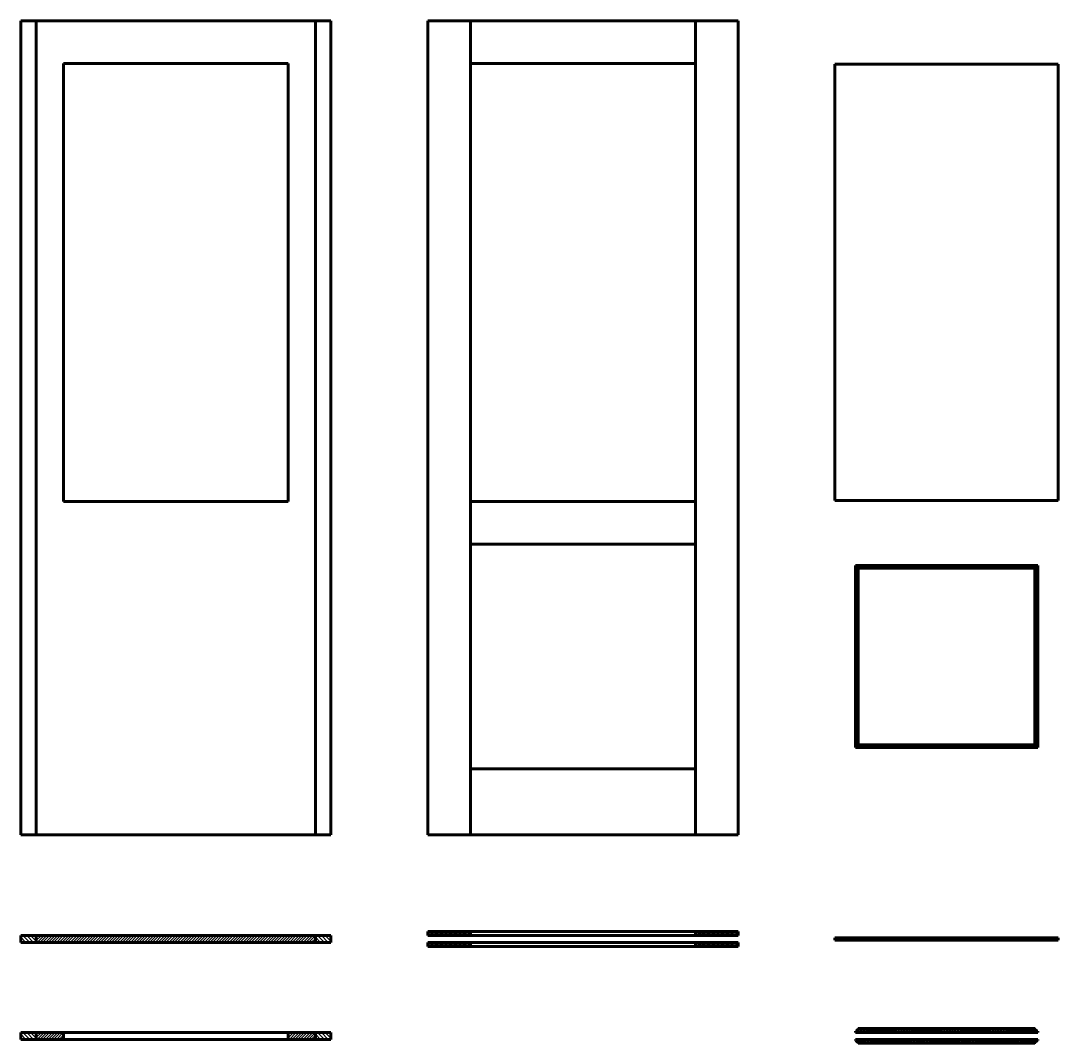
# Model space of a CAD drawing. Header units: inches. Extents: x -4554 to 14101, y -13650 to 2449.
# Drawn here: x 4338 to 7014, y -3738 to -1100 of the extents above; entities that cross this region are included whole.
import ezdxf

# ---------------------------------------------------------------- set-up
doc = ezdxf.new("R2010")
doc.units = ezdxf.units.IN
doc.layers.add('Слой1', color=7, linetype='Continuous')

# ---------------------------------------------------------------- blocks, each defined once
blk = doc.blocks.new('*B249')
at = {"layer": 'Слой1', "linetype": 'Continuous'}
for p, q in [((6094.3, -3460), (6078, -3450.6)), ((6083, -3450), (6100.3, -3460)), ((6106.3, -3460), (6089, -3450)), ((6095, -3450), (6112.3, -3460)), ((6118.3, -3460), (6101, -3450)), ((6107, -3450), (6124.3, -3460)), ((6130.3, -3460), (6113, -3450)), ((6119, -3450), (6136.3, -3460)), ((6142.3, -3460), (6125, -3450)), ((6131, -3450), (6148.3, -3460)), ((6154.3, -3460), (6137, -3450)), ((6143, -3450), (6160.3, -3460)), ((6166.3, -3460), (6149, -3450)), ((6155, -3450), (6172.3, -3460)), ((6178.3, -3460), (6161, -3450)), ((6167, -3450), (6184.3, -3460)), ((6188, -3458.7), (6173, -3450)), ((6179, -3450), (6188, -3455.2)), ((6188, -3451.7), (6185, -3450)), ((6078, -3454), (6088.3, -3460)), ((6082.3, -3460), (6078, -3457.5))]:
    blk.add_line(p, q, dxfattribs=at)
blk = doc.blocks.new('*B250')
at = {"layer": 'Слой1', "linetype": 'Continuous'}
for p, q in [((5404.3, -3460), (5388, -3450.6)), ((5393, -3450), (5410.3, -3460)), ((5416.3, -3460), (5399, -3450)), ((5405, -3450), (5422.3, -3460)), ((5428.3, -3460), (5411, -3450)), ((5417, -3450), (5434.3, -3460)), ((5440.3, -3460), (5423, -3450)), ((5429, -3450), (5446.3, -3460)), ((5452.3, -3460), (5435, -3450)), ((5441, -3450), (5458.3, -3460)), ((5464.3, -3460), (5447, -3450)), ((5453, -3450), (5470.3, -3460)), ((5476.3, -3460), (5459, -3450)), ((5465, -3450), (5482.3, -3460)), ((5488.3, -3460), (5471, -3450)), ((5477, -3450), (5494.3, -3460)), ((5498, -3458.7), (5483, -3450)), ((5489, -3450), (5498, -3455.2)), ((5498, -3451.7), (5495, -3450)), ((5388, -3454), (5398.3, -3460)), ((5392.3, -3460), (5388, -3457.5))]:
    blk.add_line(p, q, dxfattribs=at)
blk = doc.blocks.new('*B251')
at = {"layer": 'Слой1', "linetype": 'Continuous'}
for p, q in [((4378, -3473.2), (4391.2, -3460)), ((4384.1, -3460), (4378, -3466.1)), ((4398.3, -3460), (4380.3, -3478)), ((4387.4, -3478), (4405.4, -3460)), ((4412.4, -3460), (4394.4, -3478)), ((4401.5, -3478), (4419.5, -3460)), ((4426.6, -3460), (4408.6, -3478)), ((4415.6, -3478), (4433.6, -3460)), ((4440.7, -3460), (4422.7, -3478)), ((4429.8, -3478), (4447.8, -3460)), ((4454.9, -3460), (4436.9, -3478)), ((4443.9, -3478), (4461.9, -3460)), ((4469, -3460), (4451, -3478)), ((4458.1, -3478), (4476.1, -3460)), ((4483.1, -3460), (4465.1, -3478)), ((4472.2, -3478), (4490.2, -3460)), ((4497.3, -3460), (4479.3, -3478)), ((4486.4, -3478), (4504.4, -3460)), ((4511.4, -3460), (4493.4, -3478)), ((4500.5, -3478), (4518.5, -3460)), ((4525.6, -3460), (4507.6, -3478)), ((4514.6, -3478), (4532.6, -3460)), ((4539.7, -3460), (4521.7, -3478)), ((4528.8, -3478), (4546.8, -3460)), ((4553.9, -3460), (4535.9, -3478)), ((4542.9, -3478), (4560.9, -3460)), ((4568, -3460), (4550, -3478)), ((4557.1, -3478), (4575.1, -3460)), ((4582.1, -3460), (4564.1, -3478)), ((4571.2, -3478), (4589.2, -3460)), ((4596.3, -3460), (4578.3, -3478)), ((4585.3, -3478), (4603.3, -3460)), ((4610.4, -3460), (4592.4, -3478)), ((4599.5, -3478), (4617.5, -3460)), ((4624.6, -3460), (4606.6, -3478)), ((4613.6, -3478), (4631.6, -3460)), ((4638.7, -3460), (4620.7, -3478)), ((4627.8, -3478), (4645.8, -3460)), ((4652.8, -3460), (4634.8, -3478)), ((4641.9, -3478), (4659.9, -3460)), ((4667, -3460), (4649, -3478)), ((4656.1, -3478), (4674.1, -3460)), ((4681.1, -3460), (4663.1, -3478)), ((4670.2, -3478), (4688.2, -3460)), ((4695.3, -3460), (4677.3, -3478)), ((4684.3, -3478), (4702.3, -3460)), ((4709.4, -3460), (4691.4, -3478)), ((4698.5, -3478), (4716.5, -3460)), ((4723.6, -3460), (4705.6, -3478)), ((4712.6, -3478), (4730.6, -3460)), ((4737.7, -3460), (4719.7, -3478)), ((4726.8, -3478), (4744.8, -3460)), ((4751.8, -3460), (4733.8, -3478)), ((4740.9, -3478), (4758.9, -3460)), ((4766, -3460), (4748, -3478)), ((4755.1, -3478), (4773.1, -3460)), ((4780.1, -3460), (4762.1, -3478)), ((4769.2, -3478), (4787.2, -3460)), ((4794.3, -3460), (4776.3, -3478)), ((4783.3, -3478), (4801.3, -3460)), ((4808.4, -3460), (4790.4, -3478)), ((4797.5, -3478), (4815.5, -3460)), ((4822.6, -3460), (4804.6, -3478)), ((4811.6, -3478), (4829.6, -3460)), ((4836.7, -3460), (4818.7, -3478)), ((4825.8, -3478), (4843.8, -3460)), ((4850.8, -3460), (4832.8, -3478)), ((4839.9, -3478), (4857.9, -3460)), ((4865, -3460), (4847, -3478)), ((4854, -3478), (4872, -3460)), ((4879.1, -3460), (4861.1, -3478)), ((4868.2, -3478), (4886.2, -3460)), ((4893.3, -3460), (4875.3, -3478)), ((4882.3, -3478), (4900.3, -3460)), ((4907.4, -3460), (4889.4, -3478)), ((4896.5, -3478), (4914.5, -3460)), ((4921.5, -3460), (4903.5, -3478)), ((4910.6, -3478), (4928.6, -3460)), ((4935.7, -3460), (4917.7, -3478)), ((4924.8, -3478), (4942.8, -3460)), ((4949.8, -3460), (4931.8, -3478)), ((4938.9, -3478), (4956.9, -3460)), ((4964, -3460), (4946, -3478)), ((4953, -3478), (4971, -3460)), ((4978.1, -3460), (4960.1, -3478)), ((4967.2, -3478), (4985.2, -3460)), ((4992.3, -3460), (4974.3, -3478)), ((4981.3, -3478), (4999.3, -3460)), ((5006.4, -3460), (4988.4, -3478)), ((4995.5, -3478), (5013.5, -3460)), ((5020.5, -3460), (5002.5, -3478)), ((5009.6, -3478), (5027.6, -3460)), ((5034.7, -3460), (5016.7, -3478)), ((5023.8, -3478), (5041.8, -3460)), ((5048.8, -3460), (5030.8, -3478)), ((5037.9, -3478), (5055.9, -3460)), ((5063, -3460), (5045, -3478)), ((5052, -3478), (5070, -3460)), ((5077.1, -3460), (5059.1, -3478)), ((5066.2, -3478), (5084.2, -3460)), ((5091.3, -3460), (5073.3, -3478)), ((5080.3, -3478), (5098, -3460.3)), ((5098, -3467.4), (5087.4, -3478)), ((5094.5, -3478), (5098, -3474.5))]:
    blk.add_line(p, q, dxfattribs=at)
blk = doc.blocks.new('*B252')
at = {"layer": 'Слой1', "linetype": 'Continuous'}
for p, q in [((5111.5, -3478), (5098, -3464.5)), ((5098, -3474.4), (5101.6, -3478)), ((5103.4, -3460), (5121.4, -3478)), ((5131.3, -3478), (5113.3, -3460)), ((5123.2, -3460), (5138, -3474.8)), ((5138, -3464.9), (5133.1, -3460))]:
    blk.add_line(p, q, dxfattribs=at)
blk = doc.blocks.new('*B253')
at = {"layer": 'Слой1', "linetype": 'Continuous'}
for p, q in [((4351.5, -3478), (4338, -3464.5)), ((4338, -3474.4), (4341.6, -3478)), ((4343.4, -3460), (4361.4, -3478)), ((4371.3, -3478), (4353.3, -3460)), ((4363.2, -3460), (4378, -3474.8)), ((4378, -3464.9), (4373.1, -3460))]:
    blk.add_line(p, q, dxfattribs=at)
blk = doc.blocks.new('*B269')
at = {"layer": 'Слой1', "linetype": 'Continuous'}
for p, q in [((5111.5, -3728), (5098, -3714.5)), ((5103.4, -3710), (5121.4, -3728)), ((5131.3, -3728), (5113.3, -3710)), ((5123.2, -3710), (5138, -3724.8)), ((5138, -3714.9), (5133.1, -3710)), ((5098, -3724.4), (5101.6, -3728))]:
    blk.add_line(p, q, dxfattribs=at)
blk = doc.blocks.new('*B270')
at = {"layer": 'Слой1', "linetype": 'Continuous'}
for p, q in [((4351.5, -3728), (4338, -3714.5)), ((4343.4, -3710), (4361.4, -3728)), ((4371.3, -3728), (4353.3, -3710)), ((4363.2, -3710), (4378, -3724.8)), ((4378, -3714.9), (4373.1, -3710)), ((4338, -3724.4), (4341.6, -3728))]:
    blk.add_line(p, q, dxfattribs=at)
blk = doc.blocks.new('*B271')
at = {"layer": 'Слой1', "linetype": 'Continuous'}
for p, q in [((4378, -3723.2), (4391.2, -3710)), ((4384.1, -3710), (4378, -3716.1)), ((4398.3, -3710), (4380.3, -3728)), ((4387.4, -3728), (4405.4, -3710)), ((4412.4, -3710), (4394.4, -3728)), ((4401.5, -3728), (4419.5, -3710)), ((4426.6, -3710), (4408.6, -3728)), ((4415.6, -3728), (4433.6, -3710)), ((4440.7, -3710), (4422.7, -3728)), ((4429.8, -3728), (4447.8, -3710)), ((4448, -3716.9), (4436.9, -3728)), ((5028, -3723.8), (5041.8, -3710)), ((5034.7, -3710), (5028, -3716.7)), ((5048.8, -3710), (5030.8, -3728)), ((5037.9, -3728), (5055.9, -3710)), ((5063, -3710), (5045, -3728)), ((5052, -3728), (5070, -3710)), ((5077.1, -3710), (5059.1, -3728)), ((5066.2, -3728), (5084.2, -3710)), ((5091.3, -3710), (5073.3, -3728)), ((5080.3, -3728), (5098, -3710.3)), ((5098, -3717.4), (5087.4, -3728)), ((4443.9, -3728), (4448, -3723.9)), ((5094.5, -3728), (5098, -3724.5))]:
    blk.add_line(p, q, dxfattribs=at)
blk = doc.blocks.new('*B272')
at = {"layer": 'Слой1', "linetype": 'Continuous'}
for p, q in [((6094.3, -3488), (6078, -3478.6)), ((6083, -3478), (6100.3, -3488)), ((6106.3, -3488), (6089, -3478)), ((6095, -3478), (6112.3, -3488)), ((6118.3, -3488), (6101, -3478)), ((6107, -3478), (6124.3, -3488)), ((6130.3, -3488), (6113, -3478)), ((6119, -3478), (6136.3, -3488)), ((6142.3, -3488), (6125, -3478)), ((6131, -3478), (6148.3, -3488)), ((6154.3, -3488), (6137, -3478)), ((6143, -3478), (6160.3, -3488)), ((6166.3, -3488), (6149, -3478)), ((6155, -3478), (6172.3, -3488)), ((6178.3, -3488), (6161, -3478)), ((6167, -3478), (6184.3, -3488)), ((6188, -3486.7), (6173, -3478)), ((6179, -3478), (6188, -3483.2)), ((6188, -3479.7), (6185, -3478)), ((6078, -3482), (6088.3, -3488)), ((6082.3, -3488), (6078, -3485.5))]:
    blk.add_line(p, q, dxfattribs=at)
blk = doc.blocks.new('*B273')
at = {"layer": 'Слой1', "linetype": 'Continuous'}
for p, q in [((5404.3, -3488), (5388, -3478.6)), ((5393, -3478), (5410.3, -3488)), ((5416.3, -3488), (5399, -3478)), ((5405, -3478), (5422.3, -3488)), ((5428.3, -3488), (5411, -3478)), ((5417, -3478), (5434.3, -3488)), ((5440.3, -3488), (5423, -3478)), ((5429, -3478), (5446.3, -3488)), ((5452.3, -3488), (5435, -3478)), ((5441, -3478), (5458.3, -3488)), ((5464.3, -3488), (5447, -3478)), ((5453, -3478), (5470.3, -3488)), ((5476.3, -3488), (5459, -3478)), ((5465, -3478), (5482.3, -3488)), ((5488.3, -3488), (5471, -3478)), ((5477, -3478), (5494.3, -3488)), ((5498, -3486.7), (5483, -3478)), ((5489, -3478), (5498, -3483.2)), ((5498, -3479.7), (5495, -3478)), ((5388, -3482), (5398.3, -3488)), ((5392.3, -3488), (5388, -3485.5))]:
    blk.add_line(p, q, dxfattribs=at)
blk = doc.blocks.new('*B299')
at = {"layer": 'Слой1', "linetype": 'Continuous'}
for p, q in [((6491.3, -3707), (6493, -3710)), ((6496.5, -3710), (6494.1, -3705.9)), ((6495.9, -3703), (6499.9, -3710)), ((6503.4, -3710), (6498, -3700.7)), ((6501.1, -3700), (6506.9, -3710)), ((6510.3, -3710), (6504.5, -3700)), ((6508, -3700), (6513.8, -3710)), ((6517.2, -3710), (6511.5, -3700)), ((6514.9, -3700), (6520.7, -3710)), ((6524.2, -3710), (6518.4, -3700)), ((6521.9, -3700), (6527.6, -3710)), ((6531.1, -3710), (6525.3, -3700)), ((6528.8, -3700), (6534.6, -3710)), ((6538, -3710), (6532.3, -3700)), ((6535.7, -3700), (6541.5, -3710)), ((6545, -3710), (6539.2, -3700)), ((6542.7, -3700), (6548.4, -3710)), ((6551.9, -3710), (6546.1, -3700)), ((6549.6, -3700), (6555.4, -3710)), ((6558.8, -3710), (6553, -3700)), ((6556.5, -3700), (6562.3, -3710)), ((6565.7, -3710), (6560, -3700)), ((6563.4, -3700), (6569.2, -3710)), ((6572.7, -3710), (6566.9, -3700)), ((6570.4, -3700), (6576.1, -3710)), ((6579.6, -3710), (6573.8, -3700)), ((6577.3, -3700), (6583.1, -3710)), ((6586.5, -3710), (6580.8, -3700)), ((6584.2, -3700), (6590, -3710)), ((6593.5, -3710), (6587.7, -3700)), ((6591.1, -3700), (6596.9, -3710)), ((6600.4, -3710), (6594.6, -3700)), ((6598.1, -3700), (6603.9, -3710)), ((6607.3, -3710), (6601.5, -3700)), ((6605, -3700), (6610.8, -3710)), ((6614.2, -3710), (6608.5, -3700)), ((6611.9, -3700), (6617.7, -3710)), ((6621.2, -3710), (6615.4, -3700)), ((6618.9, -3700), (6624.6, -3710)), ((6628.1, -3710), (6622.3, -3700)), ((6625.8, -3700), (6631.6, -3710)), ((6635, -3710), (6629.3, -3700)), ((6632.7, -3700), (6638.5, -3710)), ((6642, -3710), (6636.2, -3700)), ((6639.6, -3700), (6645.4, -3710)), ((6648.9, -3710), (6643.1, -3700)), ((6646.6, -3700), (6652.3, -3710)), ((6655.8, -3710), (6650, -3700)), ((6653.5, -3700), (6659.3, -3710)), ((6662.7, -3710), (6657, -3700)), ((6660.4, -3700), (6666.2, -3710)), ((6669.7, -3710), (6663.9, -3700)), ((6667.4, -3700), (6673.1, -3710)), ((6676.6, -3710), (6670.8, -3700)), ((6674.3, -3700), (6680.1, -3710)), ((6683.5, -3710), (6677.8, -3700)), ((6681.2, -3700), (6687, -3710)), ((6690.5, -3710), (6684.7, -3700)), ((6688.1, -3700), (6693.9, -3710)), ((6697.4, -3710), (6691.6, -3700)), ((6695.1, -3700), (6700.8, -3710)), ((6704.3, -3710), (6698.5, -3700)), ((6702, -3700), (6707.8, -3710)), ((6711.2, -3710), (6705.5, -3700)), ((6708.9, -3700), (6714.7, -3710)), ((6718.2, -3710), (6712.4, -3700)), ((6715.9, -3700), (6721.6, -3710)), ((6725.1, -3710), (6719.3, -3700)), ((6722.8, -3700), (6728.6, -3710)), ((6732, -3710), (6726.2, -3700)), ((6729.7, -3700), (6735.5, -3710)), ((6739, -3710), (6733.2, -3700)), ((6736.6, -3700), (6742.4, -3710)), ((6745.9, -3710), (6740.1, -3700)), ((6743.6, -3700), (6749.3, -3710)), ((6752.8, -3710), (6747, -3700)), ((6750.5, -3700), (6756.3, -3710)), ((6759.7, -3710), (6754, -3700)), ((6757.4, -3700), (6763.2, -3710)), ((6766.7, -3710), (6760.9, -3700)), ((6764.4, -3700), (6770.1, -3710)), ((6773.6, -3710), (6767.8, -3700)), ((6771.3, -3700), (6777.1, -3710)), ((6780.5, -3710), (6774.7, -3700)), ((6778.2, -3700), (6784, -3710)), ((6787.4, -3710), (6781.7, -3700)), ((6785.1, -3700), (6790.9, -3710)), ((6794.4, -3710), (6788.6, -3700)), ((6792.1, -3700), (6797.8, -3710)), ((6801.3, -3710), (6795.5, -3700)), ((6799, -3700), (6804.8, -3710)), ((6808.2, -3710), (6802.5, -3700)), ((6805.9, -3700), (6811.7, -3710)), ((6815.2, -3710), (6809.4, -3700)), ((6812.9, -3700), (6818.6, -3710)), ((6822.1, -3710), (6816.3, -3700)), ((6819.8, -3700), (6825.6, -3710)), ((6829, -3710), (6823.2, -3700)), ((6826.7, -3700), (6832.5, -3710)), ((6835.9, -3710), (6830.2, -3700)), ((6833.6, -3700), (6839.4, -3710)), ((6842.9, -3710), (6837.1, -3700)), ((6840.6, -3700), (6846.3, -3710)), ((6849.8, -3710), (6844, -3700)), ((6847.5, -3700), (6853.3, -3710)), ((6856.7, -3710), (6851, -3700)), ((6854.4, -3700), (6860.2, -3710)), ((6863.7, -3710), (6857.9, -3700)), ((6861.3, -3700), (6867.1, -3710)), ((6870.6, -3710), (6864.8, -3700)), ((6868.3, -3700), (6874.1, -3710)), ((6877.5, -3710), (6871.7, -3700)), ((6875.2, -3700), (6881, -3710)), ((6884.4, -3710), (6878.7, -3700)), ((6882.1, -3700), (6887.9, -3710)), ((6891.4, -3710), (6885.6, -3700)), ((6889.1, -3700), (6894.8, -3710)), ((6898.3, -3710), (6892.5, -3700)), ((6896, -3700), (6901.8, -3710)), ((6905.2, -3710), (6899.5, -3700)), ((6902.9, -3700), (6908.7, -3710)), ((6912.2, -3710), (6906.4, -3700)), ((6909.8, -3700), (6915.6, -3710)), ((6919.1, -3710), (6913.3, -3700)), ((6916.8, -3700), (6922.5, -3710)), ((6926, -3710), (6920.2, -3700)), ((6923.7, -3700), (6929.5, -3710)), ((6932.9, -3710), (6927.2, -3700)), ((6930.6, -3700), (6936.4, -3710)), ((6939.9, -3710), (6934.1, -3700)), ((6937.6, -3700), (6943.3, -3710)), ((6946.8, -3710), (6941, -3700)), ((6944.5, -3700), (6950.3, -3710)), ((6953.7, -3710), (6948, -3700)), ((6951.4, -3700), (6957.2, -3710)), ((6960.7, -3710), (6958.6, -3706.4))]:
    blk.add_line(p, q, dxfattribs=at)
blk = doc.blocks.new('*B300')
at = {"layer": 'Слой1', "linetype": 'Continuous'}
for p, q in [((6491.3, -3728), (6493.3, -3731.6)), ((6500.5, -3738), (6494.7, -3728)), ((6498.2, -3728), (6504, -3738)), ((6507.4, -3738), (6501.7, -3728)), ((6505.1, -3728), (6510.9, -3738)), ((6514.4, -3738), (6508.6, -3728)), ((6512.1, -3728), (6517.8, -3738)), ((6521.3, -3738), (6515.5, -3728)), ((6519, -3728), (6524.8, -3738)), ((6528.2, -3738), (6522.4, -3728)), ((6525.9, -3728), (6531.7, -3738)), ((6535.1, -3738), (6529.4, -3728)), ((6532.8, -3728), (6538.6, -3738)), ((6542.1, -3738), (6536.3, -3728)), ((6539.8, -3728), (6545.5, -3738)), ((6549, -3738), (6543.2, -3728)), ((6546.7, -3728), (6552.5, -3738)), ((6555.9, -3738), (6550.2, -3728)), ((6553.6, -3728), (6559.4, -3738)), ((6562.9, -3738), (6557.1, -3728)), ((6560.5, -3728), (6566.3, -3738)), ((6569.8, -3738), (6564, -3728)), ((6567.5, -3728), (6573.3, -3738)), ((6576.7, -3738), (6570.9, -3728)), ((6574.4, -3728), (6580.2, -3738)), ((6583.6, -3738), (6577.9, -3728)), ((6581.3, -3728), (6587.1, -3738)), ((6590.6, -3738), (6584.8, -3728)), ((6588.3, -3728), (6594, -3738)), ((6597.5, -3738), (6591.7, -3728)), ((6595.2, -3728), (6601, -3738)), ((6604.4, -3738), (6598.7, -3728)), ((6602.1, -3728), (6607.9, -3738)), ((6611.4, -3738), (6605.6, -3728)), ((6609, -3728), (6614.8, -3738)), ((6618.3, -3738), (6612.5, -3728)), ((6616, -3728), (6621.7, -3738)), ((6625.2, -3738), (6619.4, -3728)), ((6622.9, -3728), (6628.7, -3738)), ((6632.1, -3738), (6626.4, -3728)), ((6629.8, -3728), (6635.6, -3738)), ((6639.1, -3738), (6633.3, -3728)), ((6636.8, -3728), (6642.5, -3738)), ((6646, -3738), (6640.2, -3728)), ((6643.7, -3728), (6649.5, -3738)), ((6652.9, -3738), (6647.2, -3728)), ((6650.6, -3728), (6656.4, -3738)), ((6659.9, -3738), (6654.1, -3728)), ((6657.5, -3728), (6663.3, -3738)), ((6666.8, -3738), (6661, -3728)), ((6664.5, -3728), (6670.2, -3738)), ((6673.7, -3738), (6667.9, -3728)), ((6671.4, -3728), (6677.2, -3738)), ((6680.6, -3738), (6674.9, -3728)), ((6678.3, -3728), (6684.1, -3738)), ((6687.6, -3738), (6681.8, -3728)), ((6685.3, -3728), (6691, -3738)), ((6694.5, -3738), (6688.7, -3728)), ((6692.2, -3728), (6698, -3738)), ((6701.4, -3738), (6695.6, -3728)), ((6699.1, -3728), (6704.9, -3738)), ((6708.4, -3738), (6702.6, -3728)), ((6706, -3728), (6711.8, -3738)), ((6715.3, -3738), (6709.5, -3728)), ((6713, -3728), (6718.7, -3738)), ((6722.2, -3738), (6716.4, -3728)), ((6719.9, -3728), (6725.7, -3738)), ((6729.1, -3738), (6723.4, -3728)), ((6726.8, -3728), (6732.6, -3738)), ((6736.1, -3738), (6730.3, -3728)), ((6733.8, -3728), (6739.5, -3738)), ((6743, -3738), (6737.2, -3728)), ((6740.7, -3728), (6746.5, -3738)), ((6749.9, -3738), (6744.1, -3728)), ((6747.6, -3728), (6753.4, -3738)), ((6756.8, -3738), (6751.1, -3728)), ((6754.5, -3728), (6760.3, -3738)), ((6763.8, -3738), (6758, -3728)), ((6761.5, -3728), (6767.2, -3738)), ((6770.7, -3738), (6764.9, -3728)), ((6768.4, -3728), (6774.2, -3738)), ((6777.6, -3738), (6771.9, -3728)), ((6775.3, -3728), (6781.1, -3738)), ((6784.6, -3738), (6778.8, -3728)), ((6782.3, -3728), (6788, -3738)), ((6791.5, -3738), (6785.7, -3728)), ((6789.2, -3728), (6795, -3738)), ((6798.4, -3738), (6792.6, -3728)), ((6796.1, -3728), (6801.9, -3738)), ((6805.3, -3738), (6799.6, -3728)), ((6803, -3728), (6808.8, -3738)), ((6812.3, -3738), (6806.5, -3728)), ((6810, -3728), (6815.7, -3738)), ((6819.2, -3738), (6813.4, -3728)), ((6816.9, -3728), (6822.7, -3738)), ((6826.1, -3738), (6820.4, -3728)), ((6823.8, -3728), (6829.6, -3738)), ((6833.1, -3738), (6827.3, -3728)), ((6830.7, -3728), (6836.5, -3738)), ((6840, -3738), (6834.2, -3728)), ((6837.7, -3728), (6843.5, -3738)), ((6846.9, -3738), (6841.1, -3728)), ((6844.6, -3728), (6850.4, -3738)), ((6853.8, -3738), (6848.1, -3728)), ((6851.5, -3728), (6857.3, -3738)), ((6860.8, -3738), (6855, -3728)), ((6858.5, -3728), (6864.2, -3738)), ((6867.7, -3738), (6861.9, -3728)), ((6865.4, -3728), (6871.2, -3738)), ((6874.6, -3738), (6868.9, -3728)), ((6872.3, -3728), (6878.1, -3738)), ((6881.6, -3738), (6875.8, -3728)), ((6879.2, -3728), (6885, -3738)), ((6888.5, -3738), (6882.7, -3728)), ((6886.2, -3728), (6891.9, -3738)), ((6895.4, -3738), (6889.6, -3728)), ((6893.1, -3728), (6898.9, -3738)), ((6902.3, -3738), (6896.6, -3728)), ((6900, -3728), (6905.8, -3738)), ((6909.3, -3738), (6903.5, -3728)), ((6907, -3728), (6912.7, -3738)), ((6916.2, -3738), (6910.4, -3728)), ((6913.9, -3728), (6919.7, -3738)), ((6923.1, -3738), (6917.4, -3728)), ((6920.8, -3728), (6926.6, -3738)), ((6930.1, -3738), (6924.3, -3728)), ((6927.7, -3728), (6933.5, -3738)), ((6937, -3738), (6931.2, -3728)), ((6934.7, -3728), (6940.4, -3738)), ((6943.9, -3738), (6938.1, -3728)), ((6941.6, -3728), (6947.4, -3738)), ((6950.8, -3738), (6945.1, -3728)), ((6948.5, -3728), (6954, -3737.4)), ((6956.1, -3735.1), (6952, -3728)), ((6955.5, -3728), (6957.8, -3732.1)), ((6960.7, -3731), (6958.9, -3728))]:
    blk.add_line(p, q, dxfattribs=at)
blk = doc.blocks.new('*B303')
at = {"layer": 'Слой1', "linetype": 'Continuous'}
for p, q in [((6445.1, -3466), (6441.6, -3469.5)), ((6443.7, -3466), (6441.6, -3468.1)), ((6445.1, -3467.4), (6443, -3469.5)), ((6443.4, -3472), (6446.9, -3468.5)), ((6443.4, -3470.6), (6445.5, -3468.5)), ((6444.8, -3472), (6446.9, -3469.9)), ((6453.6, -3466), (6450.1, -3469.5)), ((6452.2, -3466), (6450.1, -3468.1)), ((6453.6, -3467.4), (6451.5, -3469.5)), ((6451.9, -3472), (6455.4, -3468.5)), ((6451.9, -3470.6), (6454, -3468.5)), ((6453.3, -3472), (6455.4, -3469.9)), ((6462.1, -3466), (6458.6, -3469.5)), ((6460.7, -3466), (6458.6, -3468.1)), ((6462.1, -3467.4), (6460, -3469.5)), ((6460.3, -3472), (6463.9, -3468.5)), ((6460.3, -3470.6), (6462.5, -3468.5)), ((6461.7, -3472), (6463.9, -3469.9)), ((6470.6, -3466), (6467, -3469.5)), ((6469.2, -3466), (6467, -3468.1)), ((6470.6, -3467.4), (6468.5, -3469.5)), ((6468.8, -3472), (6472.4, -3468.5)), ((6468.8, -3470.6), (6470.9, -3468.5)), ((6470.2, -3472), (6472.4, -3469.9)), ((6479.1, -3466), (6475.5, -3469.5)), ((6477.6, -3466), (6475.5, -3468.1)), ((6479.1, -3467.4), (6476.9, -3469.5)), ((6477.3, -3472), (6480.8, -3468.5)), ((6477.3, -3470.6), (6479.4, -3468.5)), ((6478.7, -3472), (6480.8, -3469.9)), ((6487.5, -3466), (6484, -3469.5)), ((6486.1, -3466), (6484, -3468.1)), ((6487.5, -3467.4), (6485.4, -3469.5)), ((6485.8, -3472), (6489.3, -3468.5)), ((6485.8, -3470.6), (6487.9, -3468.5)), ((6487.2, -3472), (6489.3, -3469.9)), ((6496, -3466), (6492.5, -3469.5)), ((6494.6, -3466), (6492.5, -3468.1)), ((6496, -3467.4), (6493.9, -3469.5)), ((6494.3, -3472), (6497.8, -3468.5)), ((6494.3, -3470.6), (6496.4, -3468.5)), ((6495.7, -3472), (6497.8, -3469.9)), ((6504.5, -3466), (6501, -3469.5)), ((6503.1, -3466), (6501, -3468.1)), ((6504.5, -3467.4), (6502.4, -3469.5)), ((6502.8, -3472), (6506.3, -3468.5)), ((6502.8, -3470.6), (6504.9, -3468.5)), ((6504.2, -3472), (6506.3, -3469.9)), ((6513, -3466), (6509.5, -3469.5)), ((6511.6, -3466), (6509.5, -3468.1)), ((6513, -3467.4), (6510.9, -3469.5)), ((6511.2, -3472), (6514.8, -3468.5)), ((6511.2, -3470.6), (6513.4, -3468.5)), ((6512.7, -3472), (6514.8, -3469.9)), ((6521.5, -3466), (6518, -3469.5)), ((6520.1, -3466), (6518, -3468.1)), ((6521.5, -3467.4), (6519.4, -3469.5)), ((6519.7, -3472), (6523.3, -3468.5)), ((6519.7, -3470.6), (6521.9, -3468.5)), ((6521.1, -3472), (6523.3, -3469.9)), ((6530, -3466), (6526.4, -3469.5)), ((6528.6, -3466), (6526.4, -3468.1)), ((6530, -3467.4), (6527.9, -3469.5)), ((6528.2, -3472), (6531.8, -3468.5)), ((6528.2, -3470.6), (6530.3, -3468.5)), ((6529.6, -3472), (6531.8, -3469.9)), ((6538.5, -3466), (6534.9, -3469.5)), ((6537, -3466), (6534.9, -3468.1)), ((6538.5, -3467.4), (6536.3, -3469.5)), ((6536.7, -3472), (6540.2, -3468.5)), ((6536.7, -3470.6), (6538.8, -3468.5)), ((6538.1, -3472), (6540.2, -3469.9)), ((6546.9, -3466), (6543.4, -3469.5)), ((6545.5, -3466), (6543.4, -3468.1)), ((6546.9, -3467.4), (6544.8, -3469.5)), ((6545.2, -3472), (6548.7, -3468.5)), ((6545.2, -3470.6), (6547.3, -3468.5)), ((6546.6, -3472), (6548.7, -3469.9)), ((6555.4, -3466), (6551.9, -3469.5)), ((6554, -3466), (6551.9, -3468.1)), ((6555.4, -3467.4), (6553.3, -3469.5)), ((6553.7, -3472), (6557.2, -3468.5)), ((6553.7, -3470.6), (6555.8, -3468.5)), ((6555.1, -3472), (6557.2, -3469.9)), ((6563.9, -3466), (6560.4, -3469.5)), ((6562.5, -3466), (6560.4, -3468.1)), ((6563.9, -3467.4), (6561.8, -3469.5)), ((6562.2, -3472), (6565.7, -3468.5)), ((6562.2, -3470.6), (6564.3, -3468.5)), ((6563.6, -3472), (6565.7, -3469.9)), ((6572.4, -3466), (6568.9, -3469.5)), ((6571, -3466), (6568.9, -3468.1)), ((6572.4, -3467.4), (6570.3, -3469.5)), ((6570.6, -3472), (6574.2, -3468.5)), ((6570.6, -3470.6), (6572.8, -3468.5)), ((6572.1, -3472), (6574.2, -3469.9)), ((6580.9, -3466), (6577.4, -3469.5)), ((6579.5, -3466), (6577.4, -3468.1)), ((6580.9, -3467.4), (6578.8, -3469.5)), ((6579.1, -3472), (6582.7, -3468.5)), ((6579.1, -3470.6), (6581.3, -3468.5)), ((6580.5, -3472), (6582.7, -3469.9)), ((6589.4, -3466), (6585.8, -3469.5)), ((6588, -3466), (6585.8, -3468.1)), ((6589.4, -3467.4), (6587.3, -3469.5)), ((6587.6, -3472), (6591.2, -3468.5)), ((6587.6, -3470.6), (6589.7, -3468.5)), ((6589, -3472), (6591.2, -3469.9)), ((6597.9, -3466), (6594.3, -3469.5)), ((6596.4, -3466), (6594.3, -3468.1)), ((6597.9, -3467.4), (6595.7, -3469.5)), ((6596.1, -3472), (6599.6, -3468.5)), ((6596.1, -3470.6), (6598.2, -3468.5)), ((6597.5, -3472), (6599.6, -3469.9)), ((6606.3, -3466), (6602.8, -3469.5)), ((6604.9, -3466), (6602.8, -3468.1)), ((6606.3, -3467.4), (6604.2, -3469.5)), ((6604.6, -3472), (6608.1, -3468.5)), ((6604.6, -3470.6), (6606.7, -3468.5)), ((6606, -3472), (6608.1, -3469.9)), ((6614.8, -3466), (6611.3, -3469.5)), ((6613.4, -3466), (6611.3, -3468.1)), ((6614.8, -3467.4), (6612.7, -3469.5)), ((6613.1, -3472), (6616.6, -3468.5)), ((6613.1, -3470.6), (6615.2, -3468.5)), ((6614.5, -3472), (6616.6, -3469.9)), ((6623.3, -3466), (6619.8, -3469.5)), ((6621.9, -3466), (6619.8, -3468.1)), ((6623.3, -3467.4), (6621.2, -3469.5)), ((6621.6, -3472), (6625.1, -3468.5)), ((6621.6, -3470.6), (6623.7, -3468.5)), ((6623, -3472), (6625.1, -3469.9)), ((6631.8, -3466), (6628.3, -3469.5)), ((6630.4, -3466), (6628.3, -3468.1)), ((6631.8, -3467.4), (6629.7, -3469.5)), ((6630, -3472), (6633.6, -3468.5)), ((6630, -3470.6), (6632.2, -3468.5)), ((6631.5, -3472), (6633.6, -3469.9)), ((6640.3, -3466), (6636.7, -3469.5)), ((6638.9, -3466), (6636.7, -3468.1)), ((6640.3, -3467.4), (6638.2, -3469.5)), ((6638.5, -3472), (6642.1, -3468.5)), ((6638.5, -3470.6), (6640.6, -3468.5)), ((6639.9, -3472), (6642.1, -3469.9)), ((6648.8, -3466), (6645.2, -3469.5)), ((6647.4, -3466), (6645.2, -3468.1)), ((6648.8, -3467.4), (6646.6, -3469.5)), ((6647, -3472), (6650.5, -3468.5)), ((6647, -3470.6), (6649.1, -3468.5)), ((6648.4, -3472), (6650.5, -3469.9)), ((6657.3, -3466), (6653.7, -3469.5)), ((6655.8, -3466), (6653.7, -3468.1)), ((6657.3, -3467.4), (6655.1, -3469.5)), ((6655.5, -3472), (6659, -3468.5)), ((6655.5, -3470.6), (6657.6, -3468.5)), ((6656.9, -3472), (6659, -3469.9)), ((6665.7, -3466), (6662.2, -3469.5)), ((6664.3, -3466), (6662.2, -3468.1)), ((6665.7, -3467.4), (6663.6, -3469.5)), ((6664, -3472), (6667.5, -3468.5)), ((6664, -3470.6), (6666.1, -3468.5)), ((6665.4, -3472), (6667.5, -3469.9)), ((6674.2, -3466), (6670.7, -3469.5)), ((6672.8, -3466), (6670.7, -3468.1)), ((6674.2, -3467.4), (6672.1, -3469.5)), ((6672.5, -3472), (6676, -3468.5)), ((6672.5, -3470.6), (6674.6, -3468.5)), ((6673.9, -3472), (6676, -3469.9)), ((6682.7, -3466), (6679.2, -3469.5)), ((6681.3, -3466), (6679.2, -3468.1)), ((6682.7, -3467.4), (6680.6, -3469.5)), ((6681, -3472), (6684.5, -3468.5)), ((6681, -3470.6), (6683.1, -3468.5)), ((6682.4, -3472), (6684.5, -3469.9)), ((6691.2, -3466), (6687.7, -3469.5)), ((6689.8, -3466), (6687.7, -3468.1)), ((6691.2, -3467.4), (6689.1, -3469.5)), ((6689.4, -3472), (6693, -3468.5)), ((6689.4, -3470.6), (6691.6, -3468.5)), ((6690.9, -3472), (6693, -3469.9)), ((6699.7, -3466), (6696.1, -3469.5)), ((6698.3, -3466), (6696.1, -3468.1)), ((6699.7, -3467.4), (6697.6, -3469.5)), ((6697.9, -3472), (6701.5, -3468.5)), ((6697.9, -3470.6), (6700, -3468.5)), ((6699.3, -3472), (6701.5, -3469.9)), ((6708.2, -3466), (6704.6, -3469.5)), ((6706.8, -3466), (6704.6, -3468.1)), ((6708.2, -3467.4), (6706, -3469.5)), ((6706.4, -3472), (6709.9, -3468.5)), ((6706.4, -3470.6), (6708.5, -3468.5)), ((6707.8, -3472), (6709.9, -3469.9)), ((6716.7, -3466), (6713.1, -3469.5)), ((6715.2, -3466), (6713.1, -3468.1)), ((6716.7, -3467.4), (6714.5, -3469.5)), ((6714.9, -3472), (6718.4, -3468.5)), ((6714.9, -3470.6), (6717, -3468.5)), ((6716.3, -3472), (6718.4, -3469.9)), ((6725.1, -3466), (6721.6, -3469.5)), ((6723.7, -3466), (6721.6, -3468.1)), ((6725.1, -3467.4), (6723, -3469.5)), ((6723.4, -3472), (6726.9, -3468.5)), ((6723.4, -3470.6), (6725.5, -3468.5)), ((6724.8, -3472), (6726.9, -3469.9)), ((6733.6, -3466), (6730.1, -3469.5)), ((6732.2, -3466), (6730.1, -3468.1)), ((6733.6, -3467.4), (6731.5, -3469.5)), ((6731.9, -3472), (6735.4, -3468.5)), ((6731.9, -3470.6), (6734, -3468.5)), ((6733.3, -3472), (6735.4, -3469.9)), ((6742.1, -3466), (6738.6, -3469.5)), ((6740.7, -3466), (6738.6, -3468.1)), ((6742.1, -3467.4), (6740, -3469.5)), ((6740.3, -3472), (6743.9, -3468.5)), ((6740.3, -3470.6), (6742.5, -3468.5)), ((6741.8, -3472), (6743.9, -3469.9)), ((6750.6, -3466), (6747.1, -3469.5)), ((6749.2, -3466), (6747.1, -3468.1)), ((6750.6, -3467.4), (6748.5, -3469.5)), ((6748.8, -3472), (6752.4, -3468.5)), ((6748.8, -3470.6), (6751, -3468.5)), ((6750.2, -3472), (6752.4, -3469.9)), ((6759.1, -3466), (6755.5, -3469.5)), ((6757.7, -3466), (6755.5, -3468.1)), ((6759.1, -3467.4), (6757, -3469.5)), ((6757.3, -3472), (6760.9, -3468.5)), ((6757.3, -3470.6), (6759.4, -3468.5)), ((6758.7, -3472), (6760.9, -3469.9)), ((6767.6, -3466), (6764, -3469.5)), ((6766.1, -3466), (6764, -3468.1)), ((6767.6, -3467.4), (6765.4, -3469.5)), ((6765.8, -3472), (6769.3, -3468.5)), ((6765.8, -3470.6), (6767.9, -3468.5)), ((6767.2, -3472), (6769.3, -3469.9)), ((6776, -3466), (6772.5, -3469.5)), ((6774.6, -3466), (6772.5, -3468.1)), ((6776, -3467.4), (6773.9, -3469.5)), ((6774.3, -3472), (6777.8, -3468.5)), ((6774.3, -3470.6), (6776.4, -3468.5)), ((6775.7, -3472), (6777.8, -3469.9)), ((6784.5, -3466), (6781, -3469.5)), ((6783.1, -3466), (6781, -3468.1)), ((6784.5, -3467.4), (6782.4, -3469.5)), ((6782.8, -3472), (6786.3, -3468.5)), ((6782.8, -3470.6), (6784.9, -3468.5)), ((6784.2, -3472), (6786.3, -3469.9)), ((6793, -3466), (6789.5, -3469.5)), ((6791.6, -3466), (6789.5, -3468.1)), ((6793, -3467.4), (6790.9, -3469.5)), ((6791.3, -3472), (6794.8, -3468.5)), ((6791.3, -3470.6), (6793.4, -3468.5)), ((6792.7, -3472), (6794.8, -3469.9)), ((6801.5, -3466), (6798, -3469.5)), ((6800.1, -3466), (6798, -3468.1)), ((6801.5, -3467.4), (6799.4, -3469.5)), ((6799.7, -3472), (6803.3, -3468.5)), ((6799.7, -3470.6), (6801.9, -3468.5)), ((6801.2, -3472), (6803.3, -3469.9)), ((6810, -3466), (6806.5, -3469.5)), ((6808.6, -3466), (6806.5, -3468.1)), ((6810, -3467.4), (6807.9, -3469.5)), ((6808.2, -3472), (6811.8, -3468.5)), ((6808.2, -3470.6), (6810.4, -3468.5)), ((6809.6, -3472), (6811.8, -3469.9)), ((6818.5, -3466), (6814.9, -3469.5)), ((6817.1, -3466), (6814.9, -3468.1)), ((6818.5, -3467.4), (6816.4, -3469.5)), ((6816.7, -3472), (6820.3, -3468.5)), ((6816.7, -3470.6), (6818.8, -3468.5)), ((6818.1, -3472), (6820.3, -3469.9)), ((6827, -3466), (6823.4, -3469.5)), ((6825.5, -3466), (6823.4, -3468.1)), ((6827, -3467.4), (6824.8, -3469.5)), ((6825.2, -3472), (6828.7, -3468.5)), ((6825.2, -3470.6), (6827.3, -3468.5)), ((6826.6, -3472), (6828.7, -3469.9)), ((6835.4, -3466), (6831.9, -3469.5)), ((6834, -3466), (6831.9, -3468.1)), ((6835.4, -3467.4), (6833.3, -3469.5)), ((6833.7, -3472), (6837.2, -3468.5)), ((6833.7, -3470.6), (6835.8, -3468.5)), ((6835.1, -3472), (6837.2, -3469.9)), ((6843.9, -3466), (6840.4, -3469.5)), ((6842.5, -3466), (6840.4, -3468.1)), ((6843.9, -3467.4), (6841.8, -3469.5)), ((6842.2, -3472), (6845.7, -3468.5)), ((6842.2, -3470.6), (6844.3, -3468.5)), ((6843.6, -3472), (6845.7, -3469.9)), ((6852.4, -3466), (6848.9, -3469.5)), ((6851, -3466), (6848.9, -3468.1)), ((6852.4, -3467.4), (6850.3, -3469.5)), ((6850.7, -3472), (6854.2, -3468.5)), ((6850.7, -3470.6), (6852.8, -3468.5)), ((6852.1, -3472), (6854.2, -3469.9)), ((6860.9, -3466), (6857.4, -3469.5)), ((6859.5, -3466), (6857.4, -3468.1)), ((6860.9, -3467.4), (6858.8, -3469.5)), ((6859.1, -3472), (6862.7, -3468.5)), ((6859.1, -3470.6), (6861.3, -3468.5)), ((6860.6, -3472), (6862.7, -3469.9)), ((6869.4, -3466), (6865.9, -3469.5)), ((6868, -3466), (6865.9, -3468.1)), ((6869.4, -3467.4), (6867.3, -3469.5)), ((6867.6, -3472), (6871.2, -3468.5)), ((6867.6, -3470.6), (6869.8, -3468.5)), ((6869, -3472), (6871.2, -3469.9)), ((6877.9, -3466), (6874.3, -3469.5)), ((6876.5, -3466), (6874.3, -3468.1)), ((6877.9, -3467.4), (6875.8, -3469.5)), ((6876.1, -3472), (6879.6, -3468.5)), ((6876.1, -3470.6), (6878.2, -3468.5)), ((6877.5, -3472), (6879.6, -3469.9)), ((6886.4, -3466), (6882.8, -3469.5)), ((6884.9, -3466), (6882.8, -3468.1)), ((6886.4, -3467.4), (6884.2, -3469.5)), ((6884.6, -3472), (6888.1, -3468.5)), ((6884.6, -3470.6), (6886.7, -3468.5)), ((6886, -3472), (6888.1, -3469.9)), ((6894.8, -3466), (6891.3, -3469.5)), ((6893.4, -3466), (6891.3, -3468.1)), ((6894.8, -3467.4), (6892.7, -3469.5)), ((6893.1, -3472), (6896.6, -3468.5)), ((6893.1, -3470.6), (6895.2, -3468.5)), ((6894.5, -3472), (6896.6, -3469.9)), ((6903.3, -3466), (6899.8, -3469.5)), ((6901.9, -3466), (6899.8, -3468.1)), ((6903.3, -3467.4), (6901.2, -3469.5)), ((6901.6, -3472), (6905.1, -3468.5)), ((6901.6, -3470.6), (6903.7, -3468.5)), ((6903, -3472), (6905.1, -3469.9)), ((6911.8, -3466), (6908.3, -3469.5)), ((6910.4, -3466), (6908.3, -3468.1)), ((6911.8, -3467.4), (6909.7, -3469.5)), ((6910.1, -3472), (6913.6, -3468.5)), ((6910.1, -3470.6), (6912.2, -3468.5)), ((6911.5, -3472), (6913.6, -3469.9)), ((6920.3, -3466), (6916.8, -3469.5)), ((6918.9, -3466), (6916.8, -3468.1)), ((6920.3, -3467.4), (6918.2, -3469.5)), ((6918.5, -3472), (6922.1, -3468.5)), ((6918.5, -3470.6), (6920.7, -3468.5)), ((6920, -3472), (6922.1, -3469.9)), ((6928.8, -3466), (6925.2, -3469.5)), ((6927.4, -3466), (6925.2, -3468.1)), ((6928.8, -3467.4), (6926.7, -3469.5)), ((6927, -3472), (6930.6, -3468.5)), ((6927, -3470.6), (6929.1, -3468.5)), ((6928.4, -3472), (6930.6, -3469.9)), ((6937.3, -3466), (6933.7, -3469.5)), ((6935.9, -3466), (6933.7, -3468.1)), ((6937.3, -3467.4), (6935.1, -3469.5)), ((6935.5, -3472), (6939, -3468.5)), ((6935.5, -3470.6), (6937.6, -3468.5)), ((6936.9, -3472), (6939, -3469.9)), ((6945.8, -3466), (6942.2, -3469.5)), ((6944.3, -3466), (6942.2, -3468.1)), ((6945.8, -3467.4), (6943.6, -3469.5)), ((6944, -3472), (6947.5, -3468.5)), ((6944, -3470.6), (6946.1, -3468.5)), ((6945.4, -3472), (6947.5, -3469.9)), ((6954.2, -3466), (6950.7, -3469.5)), ((6952.8, -3466), (6950.7, -3468.1)), ((6954.2, -3467.4), (6952.1, -3469.5)), ((6952.5, -3472), (6956, -3468.5)), ((6952.5, -3470.6), (6954.6, -3468.5)), ((6953.9, -3472), (6956, -3469.9)), ((6962.7, -3466), (6959.2, -3469.5)), ((6961.3, -3466), (6959.2, -3468.1)), ((6962.7, -3467.4), (6960.6, -3469.5)), ((6961, -3472), (6964.5, -3468.5)), ((6961, -3470.6), (6963.1, -3468.5)), ((6962.4, -3472), (6964.5, -3469.9)), ((6971.2, -3466), (6967.7, -3469.5)), ((6969.8, -3466), (6967.7, -3468.1)), ((6971.2, -3467.4), (6969.1, -3469.5)), ((6969.5, -3472), (6973, -3468.5)), ((6969.5, -3470.6), (6971.6, -3468.5)), ((6970.9, -3472), (6973, -3469.9)), ((6979.7, -3466), (6976.2, -3469.5)), ((6978.3, -3466), (6976.2, -3468.1)), ((6979.7, -3467.4), (6977.6, -3469.5)), ((6977.9, -3472), (6981.5, -3468.5)), ((6977.9, -3470.6), (6980.1, -3468.5)), ((6979.4, -3472), (6981.5, -3469.9)), ((6988.2, -3466), (6984.6, -3469.5)), ((6986.8, -3466), (6984.6, -3468.1)), ((6988.2, -3467.4), (6986.1, -3469.5)), ((6986.4, -3472), (6990, -3468.5)), ((6986.4, -3470.6), (6988.5, -3468.5)), ((6987.8, -3472), (6990, -3469.9)), ((6996.7, -3466), (6993.1, -3469.5)), ((6995.3, -3466), (6993.1, -3468.1)), ((6996.7, -3467.4), (6994.5, -3469.5)), ((6994.9, -3472), (6998.4, -3468.5)), ((6994.9, -3470.6), (6997, -3468.5)), ((6996.3, -3472), (6998.4, -3469.9)), ((7005.2, -3466), (7001.6, -3469.5)), ((7003.7, -3466), (7001.6, -3468.1)), ((7005.2, -3467.4), (7003, -3469.5)), ((7003.4, -3472), (7006.9, -3468.5)), ((7003.4, -3470.6), (7005.5, -3468.5)), ((7004.8, -3472), (7006.9, -3469.9)), ((7013.6, -3466), (7010.1, -3469.5)), ((7012.2, -3466), (7010.1, -3468.1)), ((7013.6, -3467.4), (7011.5, -3469.5))]:
    blk.add_line(p, q, dxfattribs=at)

msp = doc.modelspace()

# ---------------------------------------------------------------- linework, layer by layer
at = {"layer": 'Слой1', "color": 7, "linetype": 'Continuous', "lineweight": 60}
for p, q in [((5138, -1100), (4338, -1100)), ((4338, -3200), (4338, -1100)), ((4378, -3200), (4378, -1100)), ((5098, -3200), (5098, -1100)), ((5138, -3200), (5138, -1100)), ((6188, -1100), (5388, -1100)), ((5388, -3200), (5388, -1100)), ((5498, -3200), (5498, -1100)), ((6078, -3200), (6078, -1100)), ((6188, -3200), (6188, -1100)), ((6078, -1210), (5498, -1210)), ((6078, -2340), (5498, -2340)), ((6078, -2450), (5498, -2450)), ((6961, -2505), (6491, -2505)), ((6498, -2512), (6491, -2505)), ((6491, -2975), (6491, -2505)), ((6496, -2510), (6956, -2510)), ((6496, -2510), (6496, -2970)), ((6498, -2512), (6954, -2512)), ((6498, -2968), (6498, -2512)), ((6954, -2512), (6961, -2505)), ((6954, -2968), (6954, -2512)), ((6956, -2510), (6956, -2970)), ((6961, -2975), (6961, -2505)), ((6498, -2968), (6491, -2975)), ((6956, -2970), (6496, -2970)), ((6954, -2968), (6498, -2968)), ((6961, -2975), (6954, -2968)), ((6961, -2975), (6491, -2975)), ((6078, -3030), (5498, -3030)), ((5138, -3200), (4338, -3200)), ((6188, -3200), (5388, -3200)), ((6188, -3450), (5388, -3450)), ((5388, -3460), (5388, -3450)), ((5498, -3460), (5498, -3450)), ((6078, -3460), (6078, -3450)), ((6188, -3460), (6188, -3450)), ((5138, -3460), (4338, -3460)), ((4338, -3478), (4338, -3460)), ((5138, -3478), (4338, -3478)), ((4378, -3478), (4378, -3460)), ((5098, -3478), (5098, -3460)), ((5138, -3478), (5138, -3460)), ((6188, -3460), (5388, -3460)), ((6188, -3478), (5388, -3478)), ((5388, -3478), (5388, -3488)), ((5498, -3478), (5498, -3488)), ((6078, -3478), (6078, -3488)), ((6188, -3478), (6188, -3488)), ((6438, -3472), (6438, -3466)), ((7014, -3466), (6438, -3466)), ((7014, -3472), (6438, -3472)), ((7014, -3472), (7014, -3466)), ((6188, -3488), (5388, -3488)), ((5138, -3710), (4338, -3710)), ((4338, -3728), (4338, -3710)), ((4378, -3728), (4378, -3710)), ((5098, -3728), (5098, -3710)), ((5138, -3728), (5138, -3710)), ((6491, -3707), (6491, -3710)), ((6498, -3702), (6496, -3702)), ((6954, -3700), (6498, -3700)), ((6498, -3700), (6498, -3702)), ((6954, -3700), (6954, -3702)), ((6954, -3702), (6956, -3702)), ((6961, -3707), (6961, -3710)), ((5138, -3728), (4338, -3728)), ((6491, -3731), (6491, -3728)), ((6498, -3736), (6496, -3736)), ((6498, -3738), (6498, -3736)), ((6954, -3738), (6498, -3738)), ((6954, -3738), (6954, -3736)), ((6954, -3736), (6956, -3736)), ((6961, -3731), (6961, -3728))]:
    msp.add_line(p, q, dxfattribs=at)
at = {"layer": 'Слой1', "linetype": 'Continuous', "lineweight": 60}
for p, q in [((5028, -1210), (4448, -1210)), ((4448, -1210), (4448, -2340)), ((5028, -2340), (5028, -1210)), ((6438, -2338), (6438, -1212)), ((6438, -1212), (7014, -1212)), ((7014, -1212), (7014, -2338)), ((5028, -2340), (4448, -2340)), ((7014, -2338), (6438, -2338)), ((4448, -3710), (4448, -3728)), ((5028, -3710), (5028, -3728)), ((6491, -3710), (6961, -3710)), ((6961, -3728), (6491, -3728))]:
    msp.add_line(p, q, dxfattribs=at)
at = {"layer": 'Слой1', "color": 7, "linetype": 'Continuous', "lineweight": 60}
for centre, start, end in [((6491, -3702), 269.7426, 360), ((6961, -3702), 180, 270.2574), ((6491, -3736), 0, 90.2574), ((6961, -3736), 89.7426, 180)]:
    msp.add_arc(centre, 5, start, end, dxfattribs=at)

# ---------------------------------------------------------------- block references
at = {"layer": 'Слой1'}
for name in ['*B250', '*B249', '*B253', '*B251', '*B252', '*B273', '*B272', '*B303', '*B270', '*B271', '*B269', '*B299', '*B300']:
    msp.add_blockref(name, (0, 0), dxfattribs=at)

doc.saveas('drawing.dxf')
